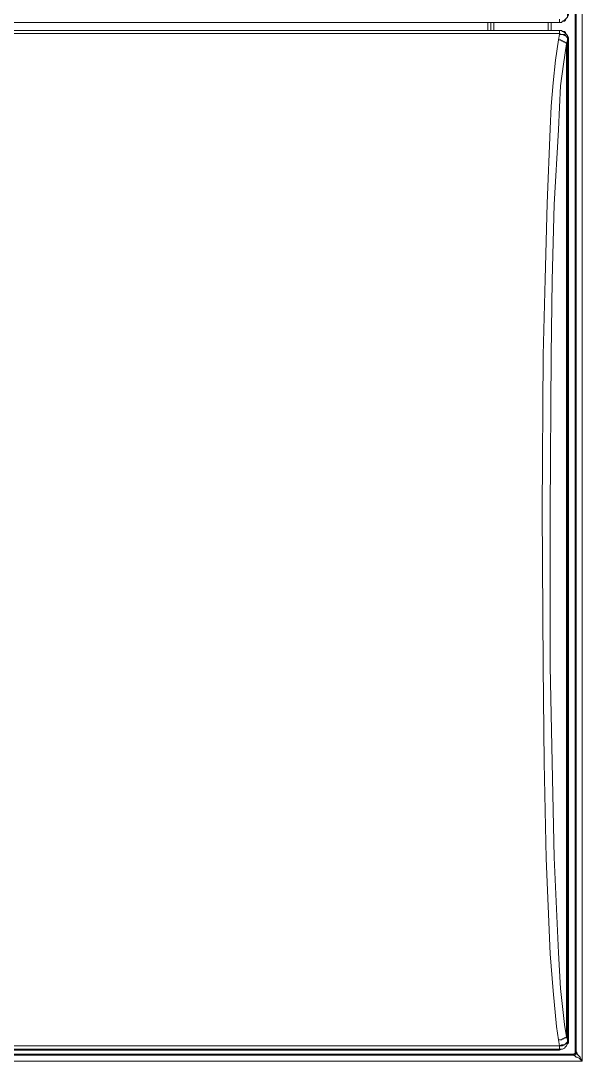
# Model space of a CAD drawing. Header units: centimetres. Extents: x -13.9 to -5.4, y -6.1 to 6.1.
# Drawn here: x -9.618 to -7.684, y -3.578 to 0.007 of the extents above; entities that cross this region are included whole.
import ezdxf

# ---------------------------------------------------------------- set-up
doc = ezdxf.new("R2010")
doc.units = ezdxf.units.CM
doc.header["$MEASUREMENT"] = 0
doc.layers.add('Camada 1', color=7, linetype='Continuous')

msp = doc.modelspace()

# ---------------------------------------------------------------- linework, layer by layer
at = {"layer": 'Camada 1', "color": 251, "lineweight": 9}
for points in [[(-7.68381, 3.57187), (-7.68381, 3.57187), (-7.68381, -3.57815), (-7.68381, -3.57815)], [(-7.70852, 3.54011), (-7.70852, 3.54011), (-7.70852, -3.54286), (-7.70852, -3.54286)], [(-7.70499, -3.54639), (-7.70499, -3.54639), (-7.70499, 3.54364), (-7.70499, 3.54364)], [(-7.76216, 0.00214), (-7.76216, 0.00214), (-11.47338, 0.00214), (-11.47338, 0.00214)], [(-11.47338, 0.00214), (-11.47338, 0.00214), (-7.76216, 0.00214), (-7.76216, 0.00214)], [(-8.0091, -0.02609), (-8.0091, -0.02609), (-8.0091, 0.00214), (-8.0091, 0.00214)], [(-7.99852, 0.00214), (-7.99852, 0.00214), (-7.99852, -0.02609), (-7.99852, -0.02609)], [(-7.99852, -0.02609), (-7.99852, -0.02609), (-7.99852, 0.00214), (-7.99852, 0.00214)], [(-7.98794, 0.00214), (-7.98794, 0.00214), (-7.98794, -0.02609), (-7.98794, -0.02609)], [(-7.80096, -0.02609), (-7.80096, -0.02609), (-7.80096, 0.00214), (-7.80096, 0.00214)], [(-7.80096, -0.02609), (-7.80096, -0.02609), (-7.80096, 0.00214), (-7.80096, 0.00214)], [(-7.79038, 0.00214), (-7.79038, 0.00214), (-7.79038, -0.02609), (-7.79038, -0.02609)], [(-7.76216, 0.00214), (-7.76216, 0.00214), (-7.76216, 0.00214), (-7.76216, 0.00214)], [(-11.47338, -0.02609), (-11.47338, -0.02609), (-7.76216, -0.02609), (-7.76216, -0.02609)], [(-7.76216, -0.02609), (-7.76216, -0.02609), (-11.47338, -0.02609), (-11.47338, -0.02609)], [(-7.76216, -0.02609), (-7.76216, -0.02609), (-7.76216, -0.02609), (-7.76216, -0.02609)], [(-7.76216, -0.03667), (-7.76216, -0.03667), (-11.47338, -0.03667), (-11.47338, -0.03667)], [(-7.76569, -0.05784), (-7.76569, -0.05784), (-7.76216, -0.0402), (-7.76216, -0.0402)], [(-7.76216, -0.0402), (-7.76216, -0.0402), (-7.76216, -0.03667), (-7.76216, -0.03667)], [(-7.73394, -0.05784), (-7.73394, -0.05784), (-7.73746, -0.07195), (-7.73746, -0.07195)], [(-7.73041, -0.05431), (-7.73041, -0.05431), (-7.73394, -0.05784), (-7.73394, -0.05784)], [(-7.73394, -0.05784), (-7.73394, -0.05784), (-7.73394, -0.05784), (-7.73394, -0.05784)], [(-7.73394, -0.05784), (-7.73394, -0.05784), (-7.73394, -3.50448), (-7.73394, -3.50448)], [(-7.73041, -3.508), (-7.73041, -3.508), (-7.73041, -0.05431), (-7.73041, -0.05431)], [(-7.73746, -3.49389), (-7.73746, -3.49389), (-7.73746, -0.07195), (-7.73746, -0.07195)], [(-7.76216, -3.52564), (-7.76216, -3.52564), (-7.76569, -3.50448), (-7.76569, -3.50448)], [(-7.73746, -3.49389), (-7.73746, -3.49389), (-7.73394, -3.50448), (-7.73394, -3.50448)], [(-7.73394, -3.50448), (-7.73394, -3.50448), (-7.73394, -3.508), (-7.73394, -3.508)], [(-7.73394, -3.508), (-7.73394, -3.508), (-7.73041, -3.508), (-7.73041, -3.508)], [(-11.47338, -3.52564), (-11.47338, -3.52564), (-7.76216, -3.52564), (-7.76216, -3.52564)], [(-7.76216, -3.53622), (-7.76216, -3.53622), (-11.47338, -3.53622), (-11.47338, -3.53622)], [(-11.47338, -3.53974), (-11.47338, -3.53974), (-7.76216, -3.53974), (-7.76216, -3.53974)], [(-7.76216, -3.52564), (-7.76216, -3.52564), (-7.76216, -3.52564), (-7.76216, -3.52564)], [(-7.76216, -3.53974), (-7.76216, -3.53974), (-7.76216, -3.53622), (-7.76216, -3.53622)], [(-7.70852, -3.54286), (-7.70852, -3.54286), (-7.70499, -3.54639), (-7.70499, -3.54639)], [(-7.68381, -3.57815), (-7.68381, -3.57815), (-11.55174, -3.57815), (-11.55174, -3.57815)], [(-7.71557, -3.55346), (-7.71557, -3.55346), (-11.51998, -3.55346), (-11.51998, -3.55346)], [(-11.51998, -3.55698), (-11.51998, -3.55698), (-7.71557, -3.55698), (-7.71557, -3.55698)], [(-7.71557, -3.55698), (-7.71557, -3.55698), (-7.71557, -3.55346), (-7.71557, -3.55346)]]:
    msp.add_open_spline(points, degree=3, dxfattribs=at)
for points, knots in [([(-7.76216, 0.00214), (-7.76216, 0.00214), (-7.7551, 0.00214), (-7.7551, 0.00214), (-7.7551, 0.00214), (-7.75157, 0.00566), (-7.75157, 0.00566), (-7.75157, 0.00566), (-7.74452, 0.00919), (-7.74452, 0.00919), (-7.74452, 0.00919), (-7.74099, 0.01272), (-7.74099, 0.01272), (-7.74099, 0.01272), (-7.73746, 0.01625), (-7.73746, 0.01625), (-7.73746, 0.01625), (-7.73394, 0.01977), (-7.73394, 0.01977), (-7.73394, 0.01977), (-7.73394, 0.02683), (-7.73394, 0.02683), (-7.73394, 0.02683), (-7.73394, 0.03389), (-7.73394, 0.03389)], [0, 0, 0, 0, 0.125, 0.125, 0.125, 0.25, 0.25, 0.25, 0.375, 0.375, 0.375, 0.5, 0.5, 0.5, 0.625, 0.625, 0.625, 0.75, 0.75, 0.75, 0.875, 0.875, 0.875, 1, 1, 1, 1]), ([(-7.76216, 0.00214), (-7.76216, 0.00214), (-7.7551, 0.00214), (-7.7551, 0.00214), (-7.7551, 0.00214), (-7.75157, 0.00566), (-7.75157, 0.00566), (-7.75157, 0.00566), (-7.74452, 0.00566), (-7.74452, 0.00566), (-7.74452, 0.00566), (-7.74099, 0.00919), (-7.74099, 0.00919), (-7.74099, 0.00919), (-7.73746, 0.01625), (-7.73746, 0.01625), (-7.73746, 0.01625), (-7.73394, 0.01977), (-7.73394, 0.01977), (-7.73394, 0.01977), (-7.73041, 0.02683), (-7.73041, 0.02683), (-7.73041, 0.02683), (-7.73041, 0.03036), (-7.73041, 0.03036)], [0, 0, 0, 0, 0.125, 0.125, 0.125, 0.25, 0.25, 0.25, 0.375, 0.375, 0.375, 0.5, 0.5, 0.5, 0.625, 0.625, 0.625, 0.75, 0.75, 0.75, 0.875, 0.875, 0.875, 1, 1, 1, 1]), ([(-7.76216, 0.00214), (-7.76216, 0.00214), (-7.76216, 0.00214), (-7.76216, 0.00214), (-7.76216, 0.00214), (-7.76216, 0.00566), (-7.76216, 0.00566), (-7.76216, 0.00566), (-7.76216, 0.00919), (-7.76216, 0.00919), (-7.76216, 0.00919), (-7.76216, 0.01272), (-7.76216, 0.01272)], [0, 0, 0, 0, 0.25, 0.25, 0.25, 0.5, 0.5, 0.5, 0.75, 0.75, 0.75, 1, 1, 1, 1]), ([(-7.76216, -0.02609), (-7.76216, -0.02609), (-7.7551, -0.02609), (-7.7551, -0.02609), (-7.7551, -0.02609), (-7.75157, -0.02962), (-7.75157, -0.02962), (-7.75157, -0.02962), (-7.74452, -0.03314), (-7.74452, -0.03314), (-7.74452, -0.03314), (-7.74099, -0.03667), (-7.74099, -0.03667), (-7.74099, -0.03667), (-7.73746, -0.0402), (-7.73746, -0.0402), (-7.73746, -0.0402), (-7.73394, -0.04373), (-7.73394, -0.04373), (-7.73394, -0.04373), (-7.73394, -0.05078), (-7.73394, -0.05078), (-7.73394, -0.05078), (-7.73394, -0.05784), (-7.73394, -0.05784)], [0, 0, 0, 0, 0.125, 0.125, 0.125, 0.25, 0.25, 0.25, 0.375, 0.375, 0.375, 0.5, 0.5, 0.5, 0.625, 0.625, 0.625, 0.75, 0.75, 0.75, 0.875, 0.875, 0.875, 1, 1, 1, 1]), ([(-7.76216, -0.03667), (-7.76216, -0.03667), (-7.76216, -0.03667), (-7.76216, -0.03667), (-7.76216, -0.03667), (-7.76216, -0.03314), (-7.76216, -0.03314), (-7.76216, -0.03314), (-7.76216, -0.02962), (-7.76216, -0.02962), (-7.76216, -0.02962), (-7.76216, -0.02609), (-7.76216, -0.02609)], [0, 0, 0, 0, 0.25, 0.25, 0.25, 0.5, 0.5, 0.5, 0.75, 0.75, 0.75, 1, 1, 1, 1]), ([(-7.73041, -0.05431), (-7.73041, -0.05431), (-7.73041, -0.05078), (-7.73041, -0.05078), (-7.73041, -0.05078), (-7.73394, -0.04373), (-7.73394, -0.04373), (-7.73394, -0.04373), (-7.73746, -0.0402), (-7.73746, -0.0402), (-7.73746, -0.0402), (-7.74099, -0.03314), (-7.74099, -0.03314), (-7.74099, -0.03314), (-7.74452, -0.02962), (-7.74452, -0.02962), (-7.74452, -0.02962), (-7.75157, -0.02962), (-7.75157, -0.02962), (-7.75157, -0.02962), (-7.7551, -0.02609), (-7.7551, -0.02609), (-7.7551, -0.02609), (-7.76216, -0.02609), (-7.76216, -0.02609)], [0, 0, 0, 0, 0.125, 0.125, 0.125, 0.25, 0.25, 0.25, 0.375, 0.375, 0.375, 0.5, 0.5, 0.5, 0.625, 0.625, 0.625, 0.75, 0.75, 0.75, 0.875, 0.875, 0.875, 1, 1, 1, 1]), ([(-7.76569, -3.50448), (-7.76569, -3.50448), (-7.77274, -3.45862), (-7.77274, -3.45862), (-7.77274, -3.45862), (-7.78332, -3.33514), (-7.78332, -3.33514), (-7.78332, -3.33514), (-7.79391, -3.20814), (-7.79391, -3.20814), (-7.79391, -3.20814), (-7.80802, -2.88006), (-7.80802, -2.88006), (-7.80802, -2.88006), (-7.81507, -2.54845), (-7.81507, -2.54845), (-7.81507, -2.54845), (-7.8186, -2.21684), (-7.8186, -2.21684), (-7.8186, -2.21684), (-7.82213, -1.68062), (-7.82213, -1.68062), (-7.82213, -1.68062), (-7.8186, -1.14439), (-7.8186, -1.14439), (-7.8186, -1.14439), (-7.81155, -0.88334), (-7.81155, -0.88334), (-7.81155, -0.88334), (-7.80449, -0.62228), (-7.80449, -0.62228), (-7.80449, -0.62228), (-7.79391, -0.36475), (-7.79391, -0.36475), (-7.79391, -0.36475), (-7.79038, -0.28714), (-7.79038, -0.28714), (-7.79038, -0.28714), (-7.78332, -0.206), (-7.78332, -0.206), (-7.78332, -0.206), (-7.77627, -0.12839), (-7.77627, -0.12839), (-7.77627, -0.12839), (-7.76569, -0.05784), (-7.76569, -0.05784)], [0, 0, 0, 0, 0.0666667, 0.0666667, 0.0666667, 0.1333333, 0.1333333, 0.1333333, 0.2, 0.2, 0.2, 0.2666667, 0.2666667, 0.2666667, 0.3333333, 0.3333333, 0.3333333, 0.4, 0.4, 0.4, 0.4666667, 0.4666667, 0.4666667, 0.5333333, 0.5333333, 0.5333333, 0.6, 0.6, 0.6, 0.6666667, 0.6666667, 0.6666667, 0.7333333, 0.7333333, 0.7333333, 0.8, 0.8, 0.8, 0.8666667, 0.8666667, 0.8666667, 0.9333333, 0.9333333, 0.9333333, 1, 1, 1, 1]), ([(-7.76569, -0.05784), (-7.76569, -0.05784), (-7.75863, -0.05784), (-7.75863, -0.05784), (-7.75863, -0.05784), (-7.7551, -0.06136), (-7.7551, -0.06136), (-7.7551, -0.06136), (-7.75157, -0.06136), (-7.75157, -0.06136), (-7.75157, -0.06136), (-7.74805, -0.06489), (-7.74805, -0.06489), (-7.74805, -0.06489), (-7.74452, -0.06489), (-7.74452, -0.06489), (-7.74452, -0.06489), (-7.74099, -0.06842), (-7.74099, -0.06842), (-7.74099, -0.06842), (-7.73746, -0.06842), (-7.73746, -0.06842), (-7.73746, -0.06842), (-7.73746, -0.07195), (-7.73746, -0.07195)], [0, 0, 0, 0, 0.125, 0.125, 0.125, 0.25, 0.25, 0.25, 0.375, 0.375, 0.375, 0.5, 0.5, 0.5, 0.625, 0.625, 0.625, 0.75, 0.75, 0.75, 0.875, 0.875, 0.875, 1, 1, 1, 1]), ([(-7.76216, -0.03667), (-7.76216, -0.03667), (-7.7551, -0.0402), (-7.7551, -0.0402), (-7.7551, -0.0402), (-7.75157, -0.0402), (-7.75157, -0.0402), (-7.75157, -0.0402), (-7.74452, -0.0402), (-7.74452, -0.0402), (-7.74452, -0.0402), (-7.74099, -0.04373), (-7.74099, -0.04373), (-7.74099, -0.04373), (-7.73746, -0.04725), (-7.73746, -0.04725), (-7.73746, -0.04725), (-7.73394, -0.05078), (-7.73394, -0.05078), (-7.73394, -0.05078), (-7.73394, -0.05431), (-7.73394, -0.05431), (-7.73394, -0.05431), (-7.73394, -0.05784), (-7.73394, -0.05784)], [0, 0, 0, 0, 0.125, 0.125, 0.125, 0.25, 0.25, 0.25, 0.375, 0.375, 0.375, 0.5, 0.5, 0.5, 0.625, 0.625, 0.625, 0.75, 0.75, 0.75, 0.875, 0.875, 0.875, 1, 1, 1, 1]), ([(-7.76216, -0.0402), (-7.76216, -0.0402), (-7.7551, -0.0402), (-7.7551, -0.0402), (-7.7551, -0.0402), (-7.75157, -0.0402), (-7.75157, -0.0402), (-7.75157, -0.0402), (-7.74452, -0.04373), (-7.74452, -0.04373), (-7.74452, -0.04373), (-7.74099, -0.04373), (-7.74099, -0.04373), (-7.74099, -0.04373), (-7.73746, -0.04725), (-7.73746, -0.04725), (-7.73746, -0.04725), (-7.73394, -0.05078), (-7.73394, -0.05078), (-7.73394, -0.05078), (-7.73394, -0.05431), (-7.73394, -0.05431), (-7.73394, -0.05431), (-7.73394, -0.05784), (-7.73394, -0.05784)], [0, 0, 0, 0, 0.125, 0.125, 0.125, 0.25, 0.25, 0.25, 0.375, 0.375, 0.375, 0.5, 0.5, 0.5, 0.625, 0.625, 0.625, 0.75, 0.75, 0.75, 0.875, 0.875, 0.875, 1, 1, 1, 1]), ([(-7.73746, -0.07195), (-7.73746, -0.07195), (-7.74805, -0.1425), (-7.74805, -0.1425), (-7.74805, -0.1425), (-7.75863, -0.21659), (-7.75863, -0.21659), (-7.75863, -0.21659), (-7.76216, -0.29067), (-7.76216, -0.29067), (-7.76216, -0.29067), (-7.76569, -0.36828), (-7.76569, -0.36828), (-7.76569, -0.36828), (-7.7798, -0.62581), (-7.7798, -0.62581), (-7.7798, -0.62581), (-7.78685, -0.88687), (-7.78685, -0.88687), (-7.78685, -0.88687), (-7.79038, -1.14439), (-7.79038, -1.14439), (-7.79038, -1.14439), (-7.79391, -1.68062), (-7.79391, -1.68062), (-7.79391, -1.68062), (-7.79391, -2.21684), (-7.79391, -2.21684), (-7.79391, -2.21684), (-7.78685, -2.54845), (-7.78685, -2.54845), (-7.78685, -2.54845), (-7.7798, -2.87653), (-7.7798, -2.87653), (-7.7798, -2.87653), (-7.76569, -3.20461), (-7.76569, -3.20461), (-7.76569, -3.20461), (-7.75863, -3.32809), (-7.75863, -3.32809), (-7.75863, -3.32809), (-7.74452, -3.45156), (-7.74452, -3.45156), (-7.74452, -3.45156), (-7.73746, -3.49389), (-7.73746, -3.49389)], [0, 0, 0, 0, 0.0666667, 0.0666667, 0.0666667, 0.1333333, 0.1333333, 0.1333333, 0.2, 0.2, 0.2, 0.2666667, 0.2666667, 0.2666667, 0.3333333, 0.3333333, 0.3333333, 0.4, 0.4, 0.4, 0.4666667, 0.4666667, 0.4666667, 0.5333333, 0.5333333, 0.5333333, 0.6, 0.6, 0.6, 0.6666667, 0.6666667, 0.6666667, 0.7333333, 0.7333333, 0.7333333, 0.8, 0.8, 0.8, 0.8666667, 0.8666667, 0.8666667, 0.9333333, 0.9333333, 0.9333333, 1, 1, 1, 1]), ([(-7.76569, -3.50448), (-7.76569, -3.50448), (-7.75863, -3.50448), (-7.75863, -3.50448), (-7.75863, -3.50448), (-7.7551, -3.50448), (-7.7551, -3.50448), (-7.7551, -3.50448), (-7.75157, -3.50095), (-7.75157, -3.50095), (-7.75157, -3.50095), (-7.74805, -3.50095), (-7.74805, -3.50095), (-7.74805, -3.50095), (-7.74452, -3.49742), (-7.74452, -3.49742), (-7.74452, -3.49742), (-7.74099, -3.49742), (-7.74099, -3.49742), (-7.74099, -3.49742), (-7.73746, -3.49389), (-7.73746, -3.49389)], [0, 0, 0, 0, 0.1428571, 0.1428571, 0.1428571, 0.2857143, 0.2857143, 0.2857143, 0.4285714, 0.4285714, 0.4285714, 0.5714286, 0.5714286, 0.5714286, 0.7142857, 0.7142857, 0.7142857, 0.8571429, 0.8571429, 0.8571429, 1, 1, 1, 1]), ([(-7.76216, -3.52564), (-7.76216, -3.52564), (-7.7551, -3.52211), (-7.7551, -3.52211), (-7.7551, -3.52211), (-7.75157, -3.52211), (-7.75157, -3.52211), (-7.75157, -3.52211), (-7.74452, -3.52211), (-7.74452, -3.52211), (-7.74452, -3.52211), (-7.74099, -3.51859), (-7.74099, -3.51859), (-7.74099, -3.51859), (-7.73746, -3.51506), (-7.73746, -3.51506), (-7.73746, -3.51506), (-7.73394, -3.51153), (-7.73394, -3.51153), (-7.73394, -3.51153), (-7.73394, -3.508), (-7.73394, -3.508), (-7.73394, -3.508), (-7.73394, -3.50448), (-7.73394, -3.50448)], [0, 0, 0, 0, 0.125, 0.125, 0.125, 0.25, 0.25, 0.25, 0.375, 0.375, 0.375, 0.5, 0.5, 0.5, 0.625, 0.625, 0.625, 0.75, 0.75, 0.75, 0.875, 0.875, 0.875, 1, 1, 1, 1]), ([(-7.76216, -3.52564), (-7.76216, -3.52564), (-7.7551, -3.52564), (-7.7551, -3.52564), (-7.7551, -3.52564), (-7.75157, -3.52564), (-7.75157, -3.52564), (-7.75157, -3.52564), (-7.74452, -3.52211), (-7.74452, -3.52211), (-7.74452, -3.52211), (-7.74099, -3.51859), (-7.74099, -3.51859), (-7.74099, -3.51859), (-7.73746, -3.51859), (-7.73746, -3.51859), (-7.73746, -3.51859), (-7.73394, -3.51506), (-7.73394, -3.51506), (-7.73394, -3.51506), (-7.73394, -3.51153), (-7.73394, -3.51153), (-7.73394, -3.51153), (-7.73394, -3.508), (-7.73394, -3.508)], [0, 0, 0, 0, 0.125, 0.125, 0.125, 0.25, 0.25, 0.25, 0.375, 0.375, 0.375, 0.5, 0.5, 0.5, 0.625, 0.625, 0.625, 0.75, 0.75, 0.75, 0.875, 0.875, 0.875, 1, 1, 1, 1]), ([(-7.76216, -3.53622), (-7.76216, -3.53622), (-7.7551, -3.53622), (-7.7551, -3.53622), (-7.7551, -3.53622), (-7.75157, -3.53622), (-7.75157, -3.53622), (-7.75157, -3.53622), (-7.74452, -3.53269), (-7.74452, -3.53269), (-7.74452, -3.53269), (-7.74099, -3.52916), (-7.74099, -3.52916), (-7.74099, -3.52916), (-7.73746, -3.52564), (-7.73746, -3.52564), (-7.73746, -3.52564), (-7.73394, -3.51859), (-7.73394, -3.51859), (-7.73394, -3.51859), (-7.73394, -3.51153), (-7.73394, -3.51153), (-7.73394, -3.51153), (-7.73394, -3.508), (-7.73394, -3.508)], [0, 0, 0, 0, 0.125, 0.125, 0.125, 0.25, 0.25, 0.25, 0.375, 0.375, 0.375, 0.5, 0.5, 0.5, 0.625, 0.625, 0.625, 0.75, 0.75, 0.75, 0.875, 0.875, 0.875, 1, 1, 1, 1]), ([(-7.76216, -3.53974), (-7.76216, -3.53974), (-7.7551, -3.53622), (-7.7551, -3.53622), (-7.7551, -3.53622), (-7.75157, -3.53622), (-7.75157, -3.53622), (-7.75157, -3.53622), (-7.74452, -3.53269), (-7.74452, -3.53269), (-7.74452, -3.53269), (-7.74099, -3.52916), (-7.74099, -3.52916), (-7.74099, -3.52916), (-7.73746, -3.52564), (-7.73746, -3.52564), (-7.73746, -3.52564), (-7.73394, -3.51859), (-7.73394, -3.51859), (-7.73394, -3.51859), (-7.73041, -3.51506), (-7.73041, -3.51506), (-7.73041, -3.51506), (-7.73041, -3.508), (-7.73041, -3.508)], [0, 0, 0, 0, 0.125, 0.125, 0.125, 0.25, 0.25, 0.25, 0.375, 0.375, 0.375, 0.5, 0.5, 0.5, 0.625, 0.625, 0.625, 0.75, 0.75, 0.75, 0.875, 0.875, 0.875, 1, 1, 1, 1]), ([(-7.76216, -3.53622), (-7.76216, -3.53622), (-7.76216, -3.53622), (-7.76216, -3.53622), (-7.76216, -3.53622), (-7.76216, -3.53269), (-7.76216, -3.53269), (-7.76216, -3.53269), (-7.76216, -3.52916), (-7.76216, -3.52916), (-7.76216, -3.52916), (-7.76216, -3.52564), (-7.76216, -3.52564)], [0, 0, 0, 0, 0.25, 0.25, 0.25, 0.5, 0.5, 0.5, 0.75, 0.75, 0.75, 1, 1, 1, 1]), ([(-7.70852, -3.54286), (-7.70852, -3.54286), (-7.70852, -3.54639), (-7.70852, -3.54639), (-7.70852, -3.54639), (-7.70852, -3.54992), (-7.70852, -3.54992), (-7.70852, -3.54992), (-7.71205, -3.55346), (-7.71205, -3.55346), (-7.71205, -3.55346), (-7.71557, -3.55346), (-7.71557, -3.55346)], [0, 0, 0, 0, 0.25, 0.25, 0.25, 0.5, 0.5, 0.5, 0.75, 0.75, 0.75, 1, 1, 1, 1]), ([(-7.70499, -3.54639), (-7.70499, -3.54639), (-7.70499, -3.54992), (-7.70499, -3.54992), (-7.70499, -3.54992), (-7.70499, -3.55346), (-7.70499, -3.55346), (-7.70499, -3.55346), (-7.70852, -3.55346), (-7.70852, -3.55346), (-7.70852, -3.55346), (-7.70852, -3.55698), (-7.70852, -3.55698), (-7.70852, -3.55698), (-7.71205, -3.55698), (-7.71205, -3.55698), (-7.71205, -3.55698), (-7.71557, -3.55698), (-7.71557, -3.55698)], [0, 0, 0, 0, 0.1666667, 0.1666667, 0.1666667, 0.3333333, 0.3333333, 0.3333333, 0.5, 0.5, 0.5, 0.6666667, 0.6666667, 0.6666667, 0.8333333, 0.8333333, 0.8333333, 1, 1, 1, 1]), ([(-7.70499, -3.54639), (-7.70499, -3.54639), (-7.70499, -3.54639), (-7.70499, -3.54639), (-7.70499, -3.54639), (-7.70145, -3.54992), (-7.70145, -3.54992), (-7.70145, -3.54992), (-7.70145, -3.55346), (-7.70145, -3.55346), (-7.70145, -3.55346), (-7.69792, -3.55698), (-7.69792, -3.55698), (-7.69792, -3.55698), (-7.6944, -3.56051), (-7.6944, -3.56051), (-7.6944, -3.56051), (-7.69087, -3.56404), (-7.69087, -3.56404), (-7.69087, -3.56404), (-7.68734, -3.57109), (-7.68734, -3.57109), (-7.68734, -3.57109), (-7.68381, -3.57815), (-7.68381, -3.57815)], [0, 0, 0, 0, 0.125, 0.125, 0.125, 0.25, 0.25, 0.25, 0.375, 0.375, 0.375, 0.5, 0.5, 0.5, 0.625, 0.625, 0.625, 0.75, 0.75, 0.75, 0.875, 0.875, 0.875, 1, 1, 1, 1]), ([(-7.68381, -3.57815), (-7.68381, -3.57815), (-7.69087, -3.57109), (-7.69087, -3.57109), (-7.69087, -3.57109), (-7.6944, -3.56757), (-7.6944, -3.56757), (-7.6944, -3.56757), (-7.70145, -3.56404), (-7.70145, -3.56404), (-7.70145, -3.56404), (-7.70499, -3.56404), (-7.70499, -3.56404), (-7.70499, -3.56404), (-7.70852, -3.56051), (-7.70852, -3.56051), (-7.70852, -3.56051), (-7.71205, -3.55698), (-7.71205, -3.55698), (-7.71205, -3.55698), (-7.71557, -3.55698), (-7.71557, -3.55698)], [0, 0, 0, 0, 0.1428571, 0.1428571, 0.1428571, 0.2857143, 0.2857143, 0.2857143, 0.4285714, 0.4285714, 0.4285714, 0.5714286, 0.5714286, 0.5714286, 0.7142857, 0.7142857, 0.7142857, 0.8571429, 0.8571429, 0.8571429, 1, 1, 1, 1])]:
    msp.add_open_spline(points, degree=3, knots=knots, dxfattribs=at)

doc.saveas('drawing.dxf')
